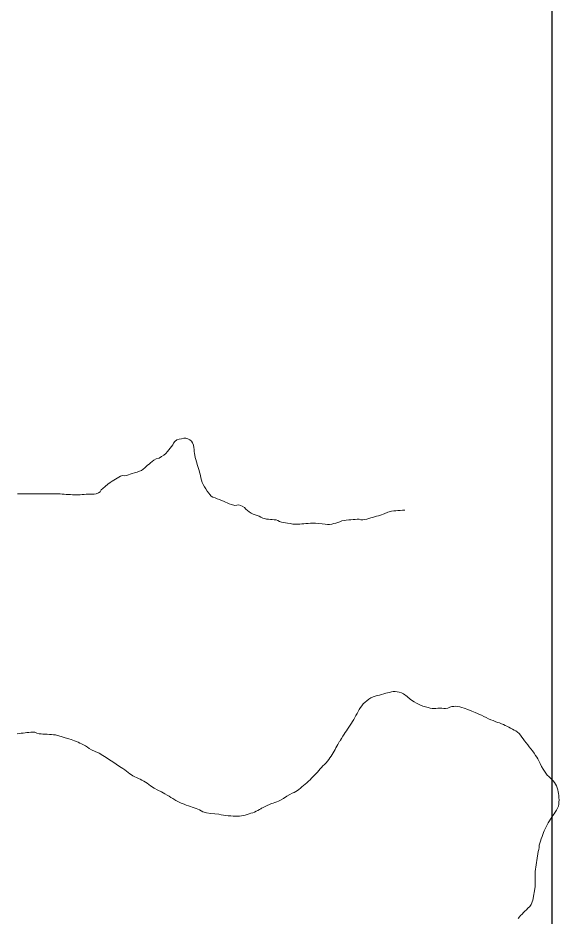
# Model space of a CAD drawing. Header units: kilometres. Extents: x 1172066 to 1174183, y 1051619 to 1053209.
# Drawn here: x 1174036.4 to 1174182.6, y 1052374.9 to 1052618 of the extents above; entities that cross this region are included whole.
import ezdxf

# ---------------------------------------------------------------- set-up
doc = ezdxf.new("R2010")
doc.units = ezdxf.units.KM
doc.header["$MEASUREMENT"] = 0
doc.layers.add('borde', color=1, linetype='Continuous')
doc.layers.add('terreno', color=7, linetype='Continuous')

msp = doc.modelspace()

# ---------------------------------------------------------------- linework, layer by layer
at = {"layer": 'borde', "elevation": -10}
msp.add_lwpolyline([(1172065.59276, 1053209.01436), (1174180.61696, 1053209.01436), (1174180.61696, 1051620.96949), (1172065.59276, 1051620.96949)], close=True, dxfattribs=at)
at = {"layer": 'terreno', "lineweight": 0, "ltscale": 2090}
msp.add_lwpolyline([(1174140.91372, 1052484.93167), (1174140.28371, 1052484.88675), (1174139.62955, 1052484.83789), (1174138.99856, 1052484.78913), (1174138.46187, 1052484.75015), (1174137.94884, 1052484.71277), (1174137.34104, 1052484.62311), (1174136.36354, 1052484.39073), (1174135.35218, 1052483.91385), (1174134.39728, 1052483.58791), (1174133.79653, 1052483.41728), (1174133.28697, 1052483.27624), (1174132.77378, 1052483.12886), (1174132.2408, 1052482.97137), (1174131.70537, 1052482.80439), (1174131.17074, 1052482.64423), (1174130.65121, 1052482.49698), (1174130.12854, 1052482.38338), (1174129.60297, 1052482.31678), (1174129.08546, 1052482.31122), (1174128.56874, 1052482.45917), (1174128.04565, 1052482.47008), (1174127.49796, 1052482.43138), (1174126.94412, 1052482.38565), (1174126.37732, 1052482.33451), (1174125.75851, 1052482.28265), (1174125.12751, 1052482.23539), (1174124.50557, 1052482.14001), (1174123.91415, 1052482.00726), (1174123.35399, 1052481.78065), (1174122.7893, 1052481.59602), (1174122.24851, 1052481.43533), (1174121.71585, 1052481.2807), (1174121.1677, 1052481.15948), (1174120.61073, 1052481.07139), (1174120.04615, 1052481.08078), (1174119.42727, 1052481.11591), (1174118.5777, 1052481.18865), (1174117.6713, 1052481.3343), (1174116.80368, 1052481.38045), (1174116.10109, 1052481.39004), (1174115.43775, 1052481.38013), (1174114.79472, 1052481.34115), (1174114.2232, 1052481.29801), (1174113.6694, 1052481.24877), (1174113.11256, 1052481.20486), (1174112.54356, 1052481.15922), (1174111.97107, 1052481.11357), (1174111.36956, 1052481.10412), (1174110.65237, 1052481.13429), (1174109.91148, 1052481.27637), (1174109.20702, 1052481.40279), (1174108.64954, 1052481.49638), (1174108.13188, 1052481.59383), (1174107.616, 1052481.70395), (1174107.10924, 1052481.86011), (1174106.63641, 1052482.13895), (1174106.12829, 1052482.2661), (1174105.62663, 1052482.33012), (1174105.12647, 1052482.35596), (1174104.62287, 1052482.40565), (1174104.09708, 1052482.46004), (1174103.56447, 1052482.50841), (1174103.03989, 1052482.62792), (1174102.5234, 1052482.79429), (1174102.04178, 1052483.04908), (1174101.54116, 1052483.26328), (1174101.01472, 1052483.45768), (1174100.47405, 1052483.63002), (1174099.93736, 1052483.84139), (1174099.38896, 1052484.10037), (1174098.88262, 1052484.45422), (1174098.38613, 1052484.80428), (1174097.93687, 1052485.1774), (1174097.5791, 1052485.66145), (1174097.02691, 1052486.01658), (1174096.12227, 1052486.31958), (1174095.02518, 1052486.21566), (1174094.09925, 1052486.43806), (1174093.49729, 1052486.67179), (1174092.96711, 1052486.87986), (1174092.43973, 1052487.09876), (1174091.90614, 1052487.3243), (1174091.37222, 1052487.55335), (1174090.82993, 1052487.78369), (1174090.253, 1052488.01254), (1174089.65606, 1052488.20796), (1174089.09039, 1052488.44968), (1174088.62381, 1052488.71404), (1174088.27625, 1052489.11347), (1174087.93252, 1052489.5559), (1174087.52102, 1052490.08804), (1174087.13037, 1052490.65328), (1174086.7889, 1052491.2539), (1174086.47634, 1052491.837), (1174086.20229, 1052492.42228), (1174086.00742, 1052493.03691), (1174085.8499, 1052493.6524), (1174085.7405, 1052494.27544), (1174085.55966, 1052494.96032), (1174085.2726, 1052495.93841), (1174084.95306, 1052496.98817), (1174084.66753, 1052497.96192), (1174084.47815, 1052498.61809), (1174084.31679, 1052499.19622), (1174084.17432, 1052499.76293), (1174084.07245, 1052500.27167), (1174084.04644, 1052500.77725), (1174083.98569, 1052501.29884), (1174083.90025, 1052501.89615), (1174083.78743, 1052502.50384), (1174083.58534, 1052503.09629), (1174083.32678, 1052503.60913), (1174082.86512, 1052503.96068), (1174082.33115, 1052504.19657), (1174081.77364, 1052504.3715), (1174081.18915, 1052504.35828), (1174080.61361, 1052504.25012), (1174079.97266, 1052504.12198), (1174079.30993, 1052503.94272), (1174078.7969, 1052503.50982), (1174078.43092, 1052503.06959), (1174078.2127, 1052502.60704), (1174077.91736, 1052502.17198), (1174077.56547, 1052501.71015), (1174077.20078, 1052501.24242), (1174076.79524, 1052500.77717), (1174076.32336, 1052500.27562), (1174075.78725, 1052499.82244), (1174075.19712, 1052499.40785), (1174074.51402, 1052499.02283), (1174073.72501, 1052498.79699), (1174073.08861, 1052498.40467), (1174072.63735, 1052498.05772), (1174072.23102, 1052497.72782), (1174071.83154, 1052497.39094), (1174071.43975, 1052497.05278), (1174071.05666, 1052496.7073), (1174070.66004, 1052496.36629), (1174070.24282, 1052496.00999), (1174069.80205, 1052495.66692), (1174069.26923, 1052495.43794), (1174068.60139, 1052495.21183), (1174067.89474, 1052495.01721), (1174067.23048, 1052494.81212), (1174066.71023, 1052494.6422), (1174066.22629, 1052494.47728), (1174065.73549, 1052494.31716), (1174065.20714, 1052494.20754), (1174064.63489, 1052494.24973), (1174064.12047, 1052494.08001), (1174063.63473, 1052493.83757), (1174063.17413, 1052493.56241), (1174062.71606, 1052493.2821), (1174062.26529, 1052493.00867), (1174061.81902, 1052492.73641), (1174061.32764, 1052492.41379), (1174060.64434, 1052491.92874), (1174059.96302, 1052491.33839), (1174059.32601, 1052490.79239), (1174058.89826, 1052490.37054), (1174058.60217, 1052489.89922), (1174058.13173, 1052489.57228), (1174057.57674, 1052489.32818), (1174056.9865, 1052489.28012), (1174056.40772, 1052489.26077), (1174055.8811, 1052489.24), (1174055.3673, 1052489.22546), (1174054.8502, 1052489.20089), (1174054.31747, 1052489.16976), (1174053.78129, 1052489.13093), (1174053.21787, 1052489.10332), (1174052.54742, 1052489.08072), (1174051.8497, 1052489.08299), (1174051.17176, 1052489.09469), (1174050.57149, 1052489.10858), (1174049.99116, 1052489.13373), (1174049.42146, 1052489.16926), (1174048.89454, 1052489.21349), (1174048.38034, 1052489.28344), (1174047.84894, 1052489.32448), (1174047.25976, 1052489.35659), (1174046.65578, 1052489.3763), (1174045.67271, 1052489.37742), (1174043.17377, 1052489.36001), (1174040.29646, 1052489.30936), (1174037.80651, 1052489.29482), (1174036.86861, 1052489.29381), (1174036.31923, 1052489.29494)], dxfattribs=at)
at = {"layer": 'terreno', "lineweight": 0, "ltscale": 2090, "elevation": 20}
msp.add_lwpolyline([(1174171.59066, 1052374.50875), (1174171.89415, 1052374.91318), (1174172.22633, 1052375.31358), (1174172.59548, 1052375.68198), (1174172.97078, 1052376.05542), (1174173.36934, 1052376.44462), (1174173.78981, 1052376.81926), (1174174.21012, 1052377.22774), (1174174.67762, 1052377.7006), (1174175.11134, 1052378.23749), (1174175.49427, 1052379.44702), (1174176.18085, 1052383.00446), (1174176.18235, 1052387.21996), (1174176.64676, 1052390.77403), (1174176.8761, 1052391.96552), (1174176.99846, 1052392.57263), (1174177.11171, 1052393.16937), (1174177.20516, 1052393.72201), (1174177.27364, 1052394.26736), (1174177.39193, 1052394.81995), (1174177.55514, 1052395.42341), (1174177.78389, 1052396.02102), (1174178.00601, 1052396.6096), (1174178.20616, 1052397.1574), (1174178.40303, 1052397.69335), (1174178.62293, 1052398.22324), (1174178.85784, 1052398.75154), (1174179.12363, 1052399.2658), (1174179.3996, 1052399.78279), (1174179.68829, 1052400.32266), (1174179.98731, 1052400.86276), (1174180.30543, 1052401.38293), (1174180.61754, 1052401.86574), (1174180.94745, 1052402.32481), (1174181.2683, 1052402.79516), (1174181.58943, 1052403.27585), (1174181.89889, 1052403.75932), (1174182.18465, 1052404.28168), (1174182.42834, 1052404.82235), (1174182.523, 1052405.40016), (1174182.56299, 1052405.98089), (1174182.59147, 1052406.56006), (1174182.58345, 1052407.14107), (1174182.53281, 1052407.71005), (1174182.47033, 1052408.24447), (1174182.37857, 1052408.76558), (1174182.25832, 1052409.28773), (1174182.12703, 1052409.81466), (1174181.95549, 1052410.32574), (1174181.68489, 1052410.80936), (1174181.37252, 1052411.28361), (1174181.0092, 1052411.70414), (1174180.62695, 1052412.11189), (1174180.23745, 1052412.50128), (1174179.8193, 1052412.85421), (1174179.4355, 1052413.2698), (1174179.0282, 1052413.76146), (1174178.65219, 1052414.29726), (1174178.30324, 1052414.89268), (1174177.907, 1052415.6224), (1174177.53187, 1052416.40055), (1174177.14272, 1052417.10981), (1174176.84698, 1052417.62414), (1174176.57198, 1052418.08824), (1174176.26305, 1052418.57385), (1174175.87041, 1052419.17457), (1174175.44118, 1052419.79163), (1174174.99457, 1052420.38294), (1174174.56501, 1052420.93), (1174174.12655, 1052421.45492), (1174173.70522, 1052421.98726), (1174173.30444, 1052422.51002), (1174172.91847, 1052423.03703), (1174172.53055, 1052423.55228), (1174172.17059, 1052424.04398), (1174171.81846, 1052424.53388), (1174171.36803, 1052424.90766), (1174170.9313, 1052425.20149), (1174170.48187, 1052425.43044), (1174170.02206, 1052425.66915), (1174169.52096, 1052425.93552), (1174169.00934, 1052426.20734), (1174168.50208, 1052426.46934), (1174168.0251, 1052426.71132), (1174167.55085, 1052426.93732), (1174167.05783, 1052427.15004), (1174166.51715, 1052427.36072), (1174165.94898, 1052427.52993), (1174165.38346, 1052427.74183), (1174164.77728, 1052427.98671), (1174164.1632, 1052428.24506), (1174163.55054, 1052428.52141), (1174162.92095, 1052428.82019), (1174162.2974, 1052429.14515), (1174161.67754, 1052429.43081), (1174161.1267, 1052429.67178), (1174160.59079, 1052429.89732), (1174159.97071, 1052430.15697), (1174159.01512, 1052430.55441), (1174157.97228, 1052430.97244), (1174157.00312, 1052431.35199), (1174156.35683, 1052431.58484), (1174155.77169, 1052431.71464), (1174155.19669, 1052431.81232), (1174154.66752, 1052431.87787), (1174154.13808, 1052431.85309), (1174153.61268, 1052431.78848), (1174153.0561, 1052431.65107), (1174152.51804, 1052431.33239), (1174151.95664, 1052431.22994), (1174151.43441, 1052431.23669), (1174150.92314, 1052431.35817), (1174150.40782, 1052431.38312), (1174149.87591, 1052431.35232), (1174149.33964, 1052431.259), (1174148.80497, 1052431.25068), (1174148.27714, 1052431.27925), (1174147.7544, 1052431.35867), (1174147.2002, 1052431.50094), (1174146.51772, 1052431.69864), (1174145.83055, 1052431.9413), (1174145.17072, 1052432.21828), (1174144.60285, 1052432.47249), (1174144.07538, 1052432.74491), (1174143.4609, 1052433.09009), (1174142.50827, 1052433.71289), (1174141.58727, 1052434.56319), (1174140.61241, 1052435.20122), (1174139.98982, 1052435.53553), (1174139.44193, 1052435.71918), (1174138.88352, 1052435.79827), (1174138.35061, 1052435.84213), (1174137.81847, 1052435.82733), (1174137.30117, 1052435.73911), (1174136.79328, 1052435.63609), (1174136.28791, 1052435.52689), (1174135.77565, 1052435.39352), (1174135.21865, 1052435.24143), (1174134.65234, 1052435.0833), (1174134.08288, 1052434.92315), (1174133.50376, 1052434.75913), (1174132.92535, 1052434.58642), (1174132.34269, 1052434.39439), (1174131.75059, 1052434.15329), (1174131.222, 1052433.76948), (1174130.70537, 1052433.35806), (1174130.18905, 1052432.94948), (1174129.70166, 1052432.52252), (1174129.30648, 1052432.01498), (1174128.95514, 1052431.50582), (1174128.63583, 1052430.99164), (1174128.33128, 1052430.46068), (1174128.02346, 1052429.90873), (1174127.72187, 1052429.34862), (1174127.40902, 1052428.80564), (1174127.10985, 1052428.29821), (1174126.81096, 1052427.80096), (1174126.4986, 1052427.30047), (1174126.16204, 1052426.76704), (1174125.81685, 1052426.22757), (1174125.47441, 1052425.70327), (1174125.16108, 1052425.22879), (1174124.85102, 1052424.76948), (1174124.53487, 1052424.29283), (1174124.18534, 1052423.75183), (1174123.83961, 1052423.18668), (1174123.52743, 1052422.7142), (1174123.41998, 1052422.55812), (1174123.32043, 1052422.42506), (1174122.80947, 1052421.57855), (1174122.52132, 1052421.10142), (1174122.28038, 1052420.65427), (1174122.10559, 1052420.1731), (1174121.86265, 1052419.72511), (1174121.58917, 1052419.28348), (1174121.30016, 1052418.84994), (1174121.00351, 1052418.40936), (1174120.68817, 1052417.93637), (1174120.36804, 1052417.45635), (1174120.01698, 1052416.99602), (1174119.63899, 1052416.55542), (1174119.20443, 1052416.16554), (1174118.81016, 1052415.74835), (1174118.44888, 1052415.33515), (1174118.09962, 1052414.919), (1174117.72965, 1052414.50693), (1174117.32649, 1052414.06886), (1174116.91117, 1052413.62807), (1174116.4998, 1052413.19729), (1174116.11612, 1052412.79766), (1174115.73638, 1052412.40971), (1174115.34183, 1052412.02135), (1174114.91369, 1052411.61), (1174114.46536, 1052411.2064), (1174114.01699, 1052410.81096), (1174113.58421, 1052410.43393), (1174113.14752, 1052410.07172), (1174112.71546, 1052409.71752), (1174112.3136, 1052409.39131), (1174111.90915, 1052409.08707), (1174111.47408, 1052408.80687), (1174110.9878, 1052408.53527), (1174110.4547, 1052408.33279), (1174109.88017, 1052408.04094), (1174109.04836, 1052407.55689), (1174108.17797, 1052406.97514), (1174107.34157, 1052406.51024), (1174106.80246, 1052406.23873), (1174106.33002, 1052406.03536), (1174105.85153, 1052405.84712), (1174105.36726, 1052405.6812), (1174104.86458, 1052405.56687), (1174104.36588, 1052405.35088), (1174103.69978, 1052405.02061), (1174102.46626, 1052404.40918), (1174102.23377, 1052404.27894), (1174102.04948, 1052404.17591), (1174101.66428, 1052403.9606), (1174101.22537, 1052403.71772), (1174100.78178, 1052403.47998), (1174100.32776, 1052403.2577), (1174099.84766, 1052403.09329), (1174099.3579, 1052402.92652), (1174098.83402, 1052402.74625), (1174098.29976, 1052402.57776), (1174097.76425, 1052402.42678), (1174097.26166, 1052402.2951), (1174096.76289, 1052402.20095), (1174096.24908, 1052402.15358), (1174095.69685, 1052402.12218), (1174095.13394, 1052402.12841), (1174094.55258, 1052402.16188), (1174093.88983, 1052402.20566), (1174093.20718, 1052402.26032), (1174092.53957, 1052402.34624), (1174091.92376, 1052402.43956), (1174091.32437, 1052402.55181), (1174090.6388, 1052402.66497), (1174089.60846, 1052402.79104), (1174088.47982, 1052402.839), (1174087.38742, 1052403.05112), (1174086.37509, 1052403.35928), (1174085.44424, 1052403.85352), (1174084.55736, 1052404.20877), (1174083.98891, 1052404.40333), (1174083.50147, 1052404.56258), (1174083.00312, 1052404.73761), (1174082.44615, 1052404.93971), (1174081.87727, 1052405.1561), (1174081.27516, 1052405.3885), (1174080.47241, 1052405.69814), (1174079.03645, 1052406.36988), (1174078.21126, 1052406.91677), (1174077.72985, 1052407.23389), (1174077.21553, 1052407.54703), (1174076.68419, 1052407.8651), (1174076.07551, 1052408.21614), (1174075.1673, 1052408.71497), (1174074.15995, 1052409.20635), (1174073.17537, 1052409.74732), (1174072.20336, 1052410.34604), (1174071.2854, 1052411.04367), (1174070.39698, 1052411.58694), (1174069.85674, 1052411.88546), (1174069.40295, 1052412.11888), (1174068.94167, 1052412.35225), (1174068.45339, 1052412.58501), (1174067.94607, 1052412.79185), (1174067.47166, 1052413.05117), (1174067.03604, 1052413.32234), (1174066.63127, 1052413.62566), (1174066.21446, 1052413.93808), (1174065.7518, 1052414.28947), (1174065.28687, 1052414.66352), (1174064.73, 1052415.05863), (1174063.87413, 1052415.63038), (1174062.92268, 1052416.21436), (1174061.99151, 1052416.81175), (1174061.10104, 1052417.40451), (1174060.23214, 1052418.01453), (1174059.33002, 1052418.60473), (1174058.33764, 1052419.17451), (1174057.24607, 1052419.60266), (1174056.29288, 1052420.09862), (1174055.67243, 1052420.47194), (1174055.14787, 1052420.8372), (1174054.60986, 1052421.1559), (1174054.1057, 1052421.43476), (1174053.6058, 1052421.69346), (1174053.10631, 1052421.93366), (1174052.6401, 1052422.15253), (1174052.17912, 1052422.35691), (1174051.70823, 1052422.54074), (1174051.23288, 1052422.71671), (1174050.75343, 1052422.87801), (1174050.17252, 1052423.067), (1174049.19682, 1052423.38035), (1174048.11942, 1052423.70338), (1174047.12546, 1052423.9663), (1174046.52975, 1052424.11071), (1174046.02968, 1052424.19074), (1174045.50691, 1052424.23749), (1174044.9097, 1052424.27557), (1174044.29325, 1052424.29087), (1174043.69505, 1052424.32344), (1174043.16667, 1052424.36084), (1174042.65658, 1052424.40847), (1174042.12996, 1052424.46338), (1174041.53852, 1052424.58497), (1174040.94966, 1052424.86677), (1174040.35926, 1052424.90722), (1174039.8394, 1052424.8718), (1174039.33762, 1052424.81781), (1174038.83234, 1052424.75947), (1174038.30775, 1052424.69887), (1174037.77866, 1052424.63775), (1174037.24792, 1052424.57461), (1174036.71267, 1052424.5088), (1174036.17765, 1052424.43516)], dxfattribs=at)

doc.saveas('drawing.dxf')
